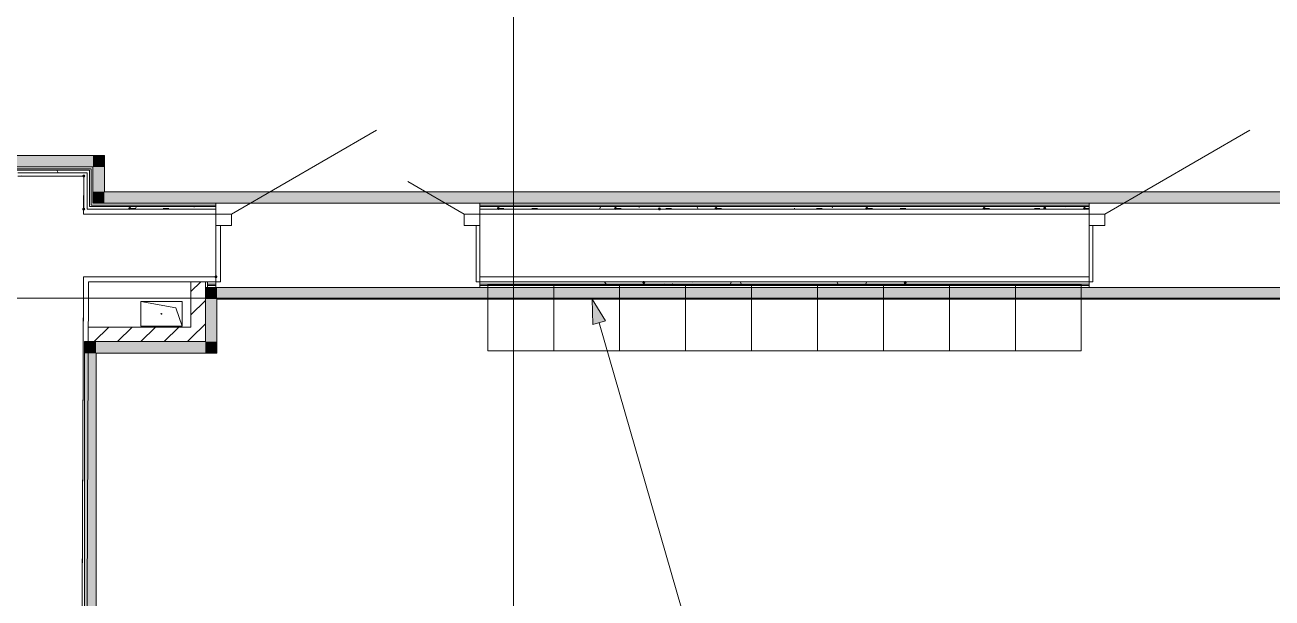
# Model space of a CAD drawing. Header units: millimetres. Extents: x -546 to 1681, y -650 to 1730.
# Drawn here: x 375.6 to 451.2, y 352.7 to 387.4 of the extents above; entities that cross this region are included whole.
import ezdxf

# ---------------------------------------------------------------- set-up
doc = ezdxf.new("R2010")
doc.units = ezdxf.units.MM

msp = doc.modelspace()

# ---------------------------------------------------------------- hatches: boundary and pattern name
at = {"true_color": 0xf1d696}
h = msp.add_hatch(color=41, dxfattribs=at)
h.dxf.hatch_style = 2
h.paths.add_polyline_path([(379.668, 379.528), (379.668, 378.828), (374.772, 378.828), (374.772, 379.528)])
h = msp.add_hatch(color=41, dxfattribs=at)
h.dxf.hatch_style = 2
h.paths.add_polyline_path([(379.668, 378.828), (380.368, 379.528), (380.368, 378.828)])
h = msp.add_hatch(color=41, dxfattribs=at)
h.dxf.hatch_style = 2
h.paths.add_polyline_path([(379.668, 379.528), (380.368, 379.528), (379.668, 378.828)])
h = msp.add_hatch(color=7)
h.dxf.hatch_style = 2
h.paths.add_polyline_path([(379.208, 378.278), (379.181, 378.342), (379.118, 378.368), (379.054, 378.342), (379.028, 378.278), (379.054, 378.212), (379.118, 378.185), (379.181, 378.212)])
h = msp.add_hatch(color=41, dxfattribs=at)
h.dxf.hatch_style = 2
h.paths.add_polyline_path([(380.368, 377.323), (379.668, 377.323), (379.668, 378.828), (380.368, 378.828)])
h = msp.add_hatch(color=41, dxfattribs=at)
h.dxf.hatch_style = 2
h.paths.add_polyline_path([(380.368, 377.323), (380.368, 376.623), (379.668, 376.623)])
h = msp.add_hatch(color=41, dxfattribs=at)
h.dxf.hatch_style = 2
h.paths.add_polyline_path([(379.668, 377.323), (380.368, 377.323), (379.668, 376.623)])
h = msp.add_hatch(color=41, dxfattribs=at)
h.dxf.hatch_style = 2
h.paths.add_polyline_path([(518.228, 377.323), (518.228, 376.623), (380.368, 376.623), (380.368, 377.323)])
h = msp.add_hatch(color=7)
h.dxf.hatch_style = 2
h.paths.add_polyline_path([(379.118, 376.183), (379.181, 376.21), (379.208, 376.273), (379.181, 376.337), (379.118, 376.363), (379.047, 376.337), (379.021, 376.273), (379.047, 376.21)])
h = msp.add_hatch(color=7)
h.dxf.hatch_style = 2
h.paths.add_polyline_path([(381.909, 376.403), (381.845, 376.377), (381.819, 376.313), (381.845, 376.25), (381.909, 376.223), (381.972, 376.25), (381.999, 376.313), (381.972, 376.377)])
h = msp.add_hatch(color=7)
h.dxf.hatch_style = 2
h.paths.add_polyline_path([(404.261, 376.403), (404.197, 376.377), (404.171, 376.313), (404.197, 376.25), (404.261, 376.223), (404.324, 376.25), (404.351, 376.313), (404.324, 376.377)])
h = msp.add_hatch(color=7)
h.dxf.hatch_style = 2
h.paths.add_polyline_path([(411.373, 376.403), (411.309, 376.377), (411.283, 376.313), (411.309, 376.25), (411.373, 376.223), (411.436, 376.25), (411.463, 376.313), (411.436, 376.377)])
h = msp.add_hatch(color=7)
h.dxf.hatch_style = 2
h.paths.add_polyline_path([(411.373, 376.403), (411.309, 376.377), (411.283, 376.313), (411.309, 376.25), (411.373, 376.223), (411.436, 376.25), (411.463, 376.313), (411.436, 376.377)])
h = msp.add_hatch(color=7)
h.dxf.hatch_style = 2
h.paths.add_polyline_path([(413.955, 376.233), (414.007, 376.188), (414.076, 376.193), (414.121, 376.245), (414.116, 376.314), (414.11, 376.326), (414.058, 376.371), (413.989, 376.366), (413.944, 376.314), (413.949, 376.245)])
h = msp.add_hatch(color=7)
h.dxf.hatch_style = 2
h.paths.add_polyline_path([(417.469, 376.403), (417.405, 376.377), (417.379, 376.313), (417.405, 376.25), (417.469, 376.223), (417.532, 376.25), (417.559, 376.313), (417.532, 376.377)])
h = msp.add_hatch(color=7)
h.dxf.hatch_style = 2
h.paths.add_polyline_path([(426.613, 376.403), (426.549, 376.377), (426.523, 376.313), (426.549, 376.25), (426.613, 376.223), (426.676, 376.25), (426.703, 376.313), (426.676, 376.377)])
h = msp.add_hatch(color=7)
h.dxf.hatch_style = 2
h.paths.add_polyline_path([(433.725, 376.403), (433.661, 376.377), (433.635, 376.313), (433.661, 376.25), (433.725, 376.223), (433.788, 376.25), (433.815, 376.313), (433.788, 376.377)])
h = msp.add_hatch(color=7)
h.dxf.hatch_style = 2
h.paths.add_polyline_path([(433.725, 376.403), (433.661, 376.377), (433.635, 376.313), (433.661, 376.25), (433.725, 376.223), (433.788, 376.25), (433.815, 376.313), (433.788, 376.377)])
h = msp.add_hatch(color=7)
h.dxf.hatch_style = 2
h.paths.add_polyline_path([(437.405, 376.415), (437.341, 376.389), (437.315, 376.325), (437.341, 376.262), (437.405, 376.235), (437.468, 376.262), (437.495, 376.325), (437.468, 376.389)])
h = msp.add_hatch(color=7)
h.dxf.hatch_style = 2
h.paths.add_polyline_path([(437.405, 376.415), (437.341, 376.389), (437.315, 376.325), (437.341, 376.262), (437.405, 376.235), (437.468, 376.262), (437.495, 376.325), (437.468, 376.389)])
h = msp.add_hatch(color=7)
h.dxf.hatch_style = 2
h.paths.add_polyline_path([(439.821, 376.403), (439.757, 376.377), (439.731, 376.313), (439.757, 376.25), (439.821, 376.223), (439.884, 376.25), (439.911, 376.313), (439.884, 376.377)])
h = msp.add_hatch(color=7)
h.dxf.hatch_style = 2
h.paths.add_polyline_path([(387.137, 372.263), (387.073, 372.237), (387.047, 372.173), (387.073, 372.11), (387.137, 372.083), (387.201, 372.11), (387.228, 372.173), (387.201, 372.237)])
h = msp.add_hatch(color=41, dxfattribs=at)
h.dxf.hatch_style = 2
h.paths.add_polyline_path([(387.198, 370.823), (386.498, 370.823), (386.498, 371.523)])
h = msp.add_hatch(color=41, dxfattribs=at)
h.dxf.hatch_style = 2
h.paths.add_polyline_path([(387.198, 371.523), (387.198, 370.823), (386.498, 371.523)])
h = msp.add_hatch(color=41, dxfattribs=at)
h.dxf.hatch_style = 2
h.paths.add_polyline_path([(387.198, 370.823), (387.198, 371.523), (457.402, 371.523), (457.402, 370.823)])
h = msp.add_hatch(color=7)
h.dxf.hatch_style = 2
h.paths.add_polyline_path([(413.082, 371.921), (413.018, 371.895), (412.992, 371.831), (413.018, 371.768), (413.082, 371.741), (413.145, 371.768), (413.172, 371.831), (413.145, 371.895)])
h = msp.add_hatch(color=7)
h.dxf.hatch_style = 2
h.paths.add_polyline_path([(413.082, 371.921), (413.018, 371.895), (412.992, 371.831), (413.018, 371.768), (413.082, 371.741), (413.145, 371.768), (413.172, 371.831), (413.145, 371.895)])
h = msp.add_hatch(color=7)
h.dxf.hatch_style = 2
h.paths.add_polyline_path([(428.942, 371.916), (428.878, 371.89), (428.852, 371.826), (428.878, 371.763), (428.942, 371.736), (429.005, 371.763), (429.032, 371.826), (429.005, 371.89)])
h = msp.add_hatch(color=41, dxfattribs=at)
h.dxf.hatch_style = 2
h.paths.add_polyline_path([(387.198, 368.241), (386.498, 368.241), (386.498, 370.823), (387.198, 370.823)])
at = {"true_color": 0x0077b0}
h = msp.add_hatch(color=144, dxfattribs=at)
h.dxf.hatch_style = 2
h.paths.add_polyline_path([(409.962, 370.823), (410.76, 369.5), (409.991, 369.278)])
at = {"true_color": 0xf1d696}
h = msp.add_hatch(color=41, dxfattribs=at)
h.dxf.hatch_style = 2
h.paths.add_polyline_path([(379.865, 368.241), (379.865, 367.541), (379.165, 368.241)])
h = msp.add_hatch(color=41, dxfattribs=at)
h.dxf.hatch_style = 2
h.paths.add_polyline_path([(379.865, 367.541), (379.165, 367.541), (379.165, 368.241)])
h = msp.add_hatch(color=41, dxfattribs=at)
h.dxf.hatch_style = 2
h.paths.add_polyline_path([(379.865, 367.541), (379.865, 368.241), (386.498, 368.241), (386.498, 367.541)])
h = msp.add_hatch(color=41, dxfattribs=at)
h.dxf.hatch_style = 2
h.paths.add_polyline_path([(386.498, 368.241), (387.198, 367.541), (386.498, 367.541)])
h = msp.add_hatch(color=41, dxfattribs=at)
h.dxf.hatch_style = 2
h.paths.add_polyline_path([(387.198, 368.241), (387.198, 367.541), (386.498, 368.241)])
h = msp.add_hatch(color=41, dxfattribs=at)
h.dxf.hatch_style = 2
h.paths.add_polyline_path([(379.865, 315.004), (379.165, 315.004), (379.165, 367.541), (379.865, 367.541)])

# ---------------------------------------------------------------- linework, layer by layer
at = {"color": 7, "lineweight": 0}
for points in [[(405.173, 197.821), (405.173, 501.492)], [(388.087, 375.973), (396.877, 381.048)], [(441.057, 375.973), (449.847, 381.048)], [(380.368, 379.528), (374.772, 379.528)], [(380.368, 379.528), (380.368, 378.828)], [(379.668, 378.828), (374.772, 378.828)], [(374.772, 378.828), (379.668, 378.828)], [(379.558, 378.718), (374.882, 378.718)], [(379.468, 378.628), (374.971, 378.628)], [(375.118, 378.478), (379.318, 378.478)], [(375.118, 378.278), (379.118, 378.278)], [(379.12, 378.275), (375.32, 378.29)], [(377.568, 378.478), (377.481, 378.628)], [(379.111, 375.973), (379.12, 378.275)], [(379.318, 376.273), (379.318, 378.478)], [(379.468, 376.423), (379.468, 378.628)], [(379.558, 376.513), (379.558, 378.718)], [(379.668, 376.623), (379.668, 378.828)], [(379.668, 378.828), (379.668, 376.623)], [(380.368, 377.323), (380.368, 378.828)], [(379.118, 377.802), (379.118, 376.273)], [(402.187, 375.973), (398.766, 377.948)], [(518.928, 377.323), (380.368, 377.323)], [(379.111, 376.273), (379.111, 375.973)], [(379.111, 375.973), (387.137, 375.973)], [(379.318, 376.273), (387.11, 376.273)], [(387.137, 376.423), (379.468, 376.423)], [(387.137, 376.513), (379.558, 376.513)], [(387.137, 376.623), (379.668, 376.623)], [(379.668, 376.623), (380.368, 376.623)], [(380.368, 376.623), (518.228, 376.623)], [(381.909, 376.313), (382.245, 376.313)], [(382.323, 376.423), (382.236, 376.273)], [(383.941, 376.313), (384.277, 376.313)], [(385.842, 376.423), (385.823, 376.39)], [(387.11, 376.273), (387.137, 376.273)], [(387.137, 375.973), (387.137, 376.623)], [(387.137, 375.973), (387.137, 375.273)], [(388.087, 375.973), (387.137, 375.973)], [(388.087, 375.273), (388.087, 375.973)], [(402.187, 375.973), (402.187, 375.273)], [(403.137, 375.973), (402.187, 375.973)], [(403.137, 376.623), (403.137, 375.973)], [(440.107, 376.623), (403.137, 376.623)], [(440.107, 376.513), (403.137, 376.513)], [(440.107, 376.423), (403.137, 376.423)], [(440.107, 376.273), (403.137, 376.273)], [(440.107, 375.973), (403.137, 375.973)], [(403.137, 375.273), (403.137, 375.973)], [(404.261, 376.313), (404.597, 376.313)], [(406.293, 376.313), (406.629, 376.313)], [(410.479, 376.423), (410.396, 376.28)], [(411.373, 376.313), (411.709, 376.313)], [(412.809, 376.367), (412.777, 376.423)], [(414.421, 376.313), (414.757, 376.313)], [(416.383, 376.273), (416.297, 376.421)], [(417.469, 376.313), (417.805, 376.313)], [(422.249, 376.273), (422.221, 376.322)], [(423.565, 376.313), (423.901, 376.313)], [(424.557, 376.423), (424.511, 376.343)], [(426.613, 376.313), (426.949, 376.313)], [(428.645, 376.313), (428.981, 376.313)], [(433.725, 376.313), (434.061, 376.313)], [(436.773, 376.313), (437.109, 376.313)], [(437.405, 376.325), (437.375, 376.273)], [(438.635, 376.423), (438.625, 376.407)], [(439.821, 376.313), (440.107, 376.313)], [(440.107, 375.973), (440.107, 376.623)], [(440.107, 375.973), (440.107, 375.273)], [(441.057, 375.973), (440.107, 375.973)], [(441.057, 375.273), (441.057, 375.973)], [(387.137, 375.273), (388.087, 375.273)], [(387.137, 372.173), (387.137, 375.273)], [(387.41, 375.273), (387.41, 371.873)], [(402.187, 375.273), (403.137, 375.273)], [(402.91, 371.873), (402.91, 375.273)], [(403.137, 375.273), (403.137, 372.173)], [(440.107, 372.173), (440.107, 375.273)], [(440.107, 375.273), (441.057, 375.273)], [(440.327, 375.273), (440.327, 371.873)], [(378.859, 312.688), (379.096, 372.173)], [(379.096, 372.173), (379.096, 371.873)], [(387.137, 372.173), (379.096, 372.173)], [(387.137, 371.523), (387.137, 372.173)], [(403.137, 372.173), (440.107, 372.173)], [(403.137, 372.173), (403.137, 371.523)], [(440.107, 371.523), (440.107, 372.173)], [(379.096, 371.873), (378.865, 314.304)], [(379.165, 314.304), (379.396, 371.873)], [(379.396, 371.873), (386.618, 371.873)], [(385.618, 371.873), (385.618, 369.121)], [(386.498, 368.241), (386.498, 371.873)], [(386.498, 371.523), (386.498, 370.823)], [(457.402, 371.523), (386.498, 371.523)], [(386.618, 371.873), (386.618, 371.523)], [(387.11, 371.873), (386.618, 371.873)], [(386.618, 371.723), (387.137, 371.723)], [(386.618, 371.633), (387.137, 371.633)], [(386.618, 371.523), (387.137, 371.523)], [(387.137, 371.873), (387.11, 371.873)], [(387.41, 371.873), (387.137, 371.873)], [(403.137, 371.873), (402.91, 371.873)], [(403.137, 371.873), (440.107, 371.873)], [(403.137, 371.723), (440.107, 371.723)], [(403.137, 371.633), (440.107, 371.633)], [(403.137, 371.523), (440.107, 371.523)], [(410.797, 371.723), (410.711, 371.873)], [(413.082, 371.831), (413.057, 371.873)], [(414.317, 371.723), (414.302, 371.75)], [(414.827, 371.763), (414.804, 371.723)], [(416.064, 371.873), (416.047, 371.844)], [(418.41, 371.873), (418.324, 371.723)], [(419.005, 371.732), (418.923, 371.873)], [(424.875, 371.723), (424.789, 371.873)], [(426.623, 371.873), (426.536, 371.723)], [(428.942, 371.826), (428.882, 371.723)], [(440.327, 371.873), (440.107, 371.873)], [(187.211, 370.871), (863.726, 370.871)], [(202.529, 370.871), (863.726, 370.871)], [(382.577, 369.173), (382.577, 370.673)], [(382.577, 370.673), (385.077, 370.673)], [(382.577, 370.673), (384.702, 370.298)], [(385.077, 370.673), (382.577, 370.673)], [(382.577, 370.673), (382.577, 369.173)], [(385.077, 370.673), (385.077, 369.173)], [(385.077, 369.173), (385.077, 370.673)], [(386.498, 370.823), (386.498, 368.241)], [(387.198, 370.823), (457.402, 370.823)], [(387.198, 367.541), (387.198, 370.823)], [(383.827, 369.898), (383.802, 369.923), (383.827, 369.948)], [(383.802, 369.923), (383.821, 369.947)], [(383.827, 369.898), (383.806, 369.911)], [(383.827, 369.948), (383.852, 369.923), (383.827, 369.898)], [(383.834, 369.947), (383.852, 369.923), (383.849, 369.911)], [(384.702, 370.298), (385.077, 369.173)], [(385.077, 369.173), (382.577, 369.173)], [(382.577, 369.173), (385.077, 369.173)], [(385.618, 369.121), (379.389, 369.121)], [(379.165, 368.241), (379.865, 368.241)], [(379.165, 368.241), (379.165, 314.304)], [(379.389, 368.241), (386.498, 368.241)], [(386.498, 368.241), (379.865, 368.241)], [(379.865, 315.004), (379.865, 367.541)], [(379.865, 367.541), (386.498, 367.541)], [(387.198, 367.541), (386.498, 367.541)]]:
    msp.add_lwpolyline(points, dxfattribs=at)
at = {"color": 250, "lineweight": 0, "true_color": 0x353535}
for points in [[(385.618, 371.276), (386.215, 371.873)], [(385.618, 369.862), (386.498, 370.742)], [(385.618, 368.448), (386.498, 369.328)], [(379.755, 368.241), (380.635, 369.121)], [(381.169, 368.241), (382.049, 369.121)], [(382.583, 368.241), (383.463, 369.121)], [(383.997, 368.241), (384.877, 369.121)], [(385.411, 368.241), (385.618, 368.448)]]:
    msp.add_lwpolyline(points, dxfattribs=at)
at = {"color": 253, "lineweight": 0, "true_color": 0x999999}
for points in [[(403.621, 367.684), (403.621, 371.684)], [(403.621, 371.684), (413.621, 371.684)], [(403.621, 371.684), (415.621, 371.684)], [(403.621, 371.684), (407.621, 371.684)], [(407.621, 371.684), (407.621, 367.684)], [(411.621, 371.684), (411.621, 367.684)], [(415.621, 367.684), (415.621, 371.684)], [(415.621, 371.684), (425.621, 371.684)], [(415.621, 371.684), (427.621, 371.684)], [(415.621, 371.684), (419.621, 371.684)], [(415.621, 371.684), (415.621, 367.684)], [(419.621, 371.684), (419.621, 367.684)], [(423.621, 371.684), (423.621, 367.684)], [(427.621, 371.684), (427.621, 367.684)], [(427.621, 367.684), (427.621, 371.684)], [(427.621, 371.684), (437.621, 371.684)], [(427.621, 371.684), (439.621, 371.684)], [(427.621, 371.684), (431.621, 371.684)], [(431.621, 371.684), (431.621, 367.684)], [(435.621, 371.684), (435.621, 367.684)], [(439.621, 371.684), (439.621, 367.684)], [(403.621, 367.684), (415.621, 367.684)], [(415.621, 367.684), (403.621, 367.684)], [(415.621, 367.684), (427.621, 367.684)], [(427.621, 367.684), (415.621, 367.684)], [(427.621, 367.684), (439.621, 367.684)], [(439.621, 367.684), (427.621, 367.684)]]:
    msp.add_lwpolyline(points, dxfattribs=at)
at = {"color": 144, "lineweight": 0, "true_color": 0x0077b0}
for points in [[(409.962, 370.823), (410.76, 369.5)], [(409.962, 370.823), (409.991, 369.278)], [(410.76, 369.5), (409.991, 369.278)], [(410.376, 369.389), (417.552, 344.517)]]:
    msp.add_lwpolyline(points, dxfattribs=at)

doc.saveas('drawing.dxf')
